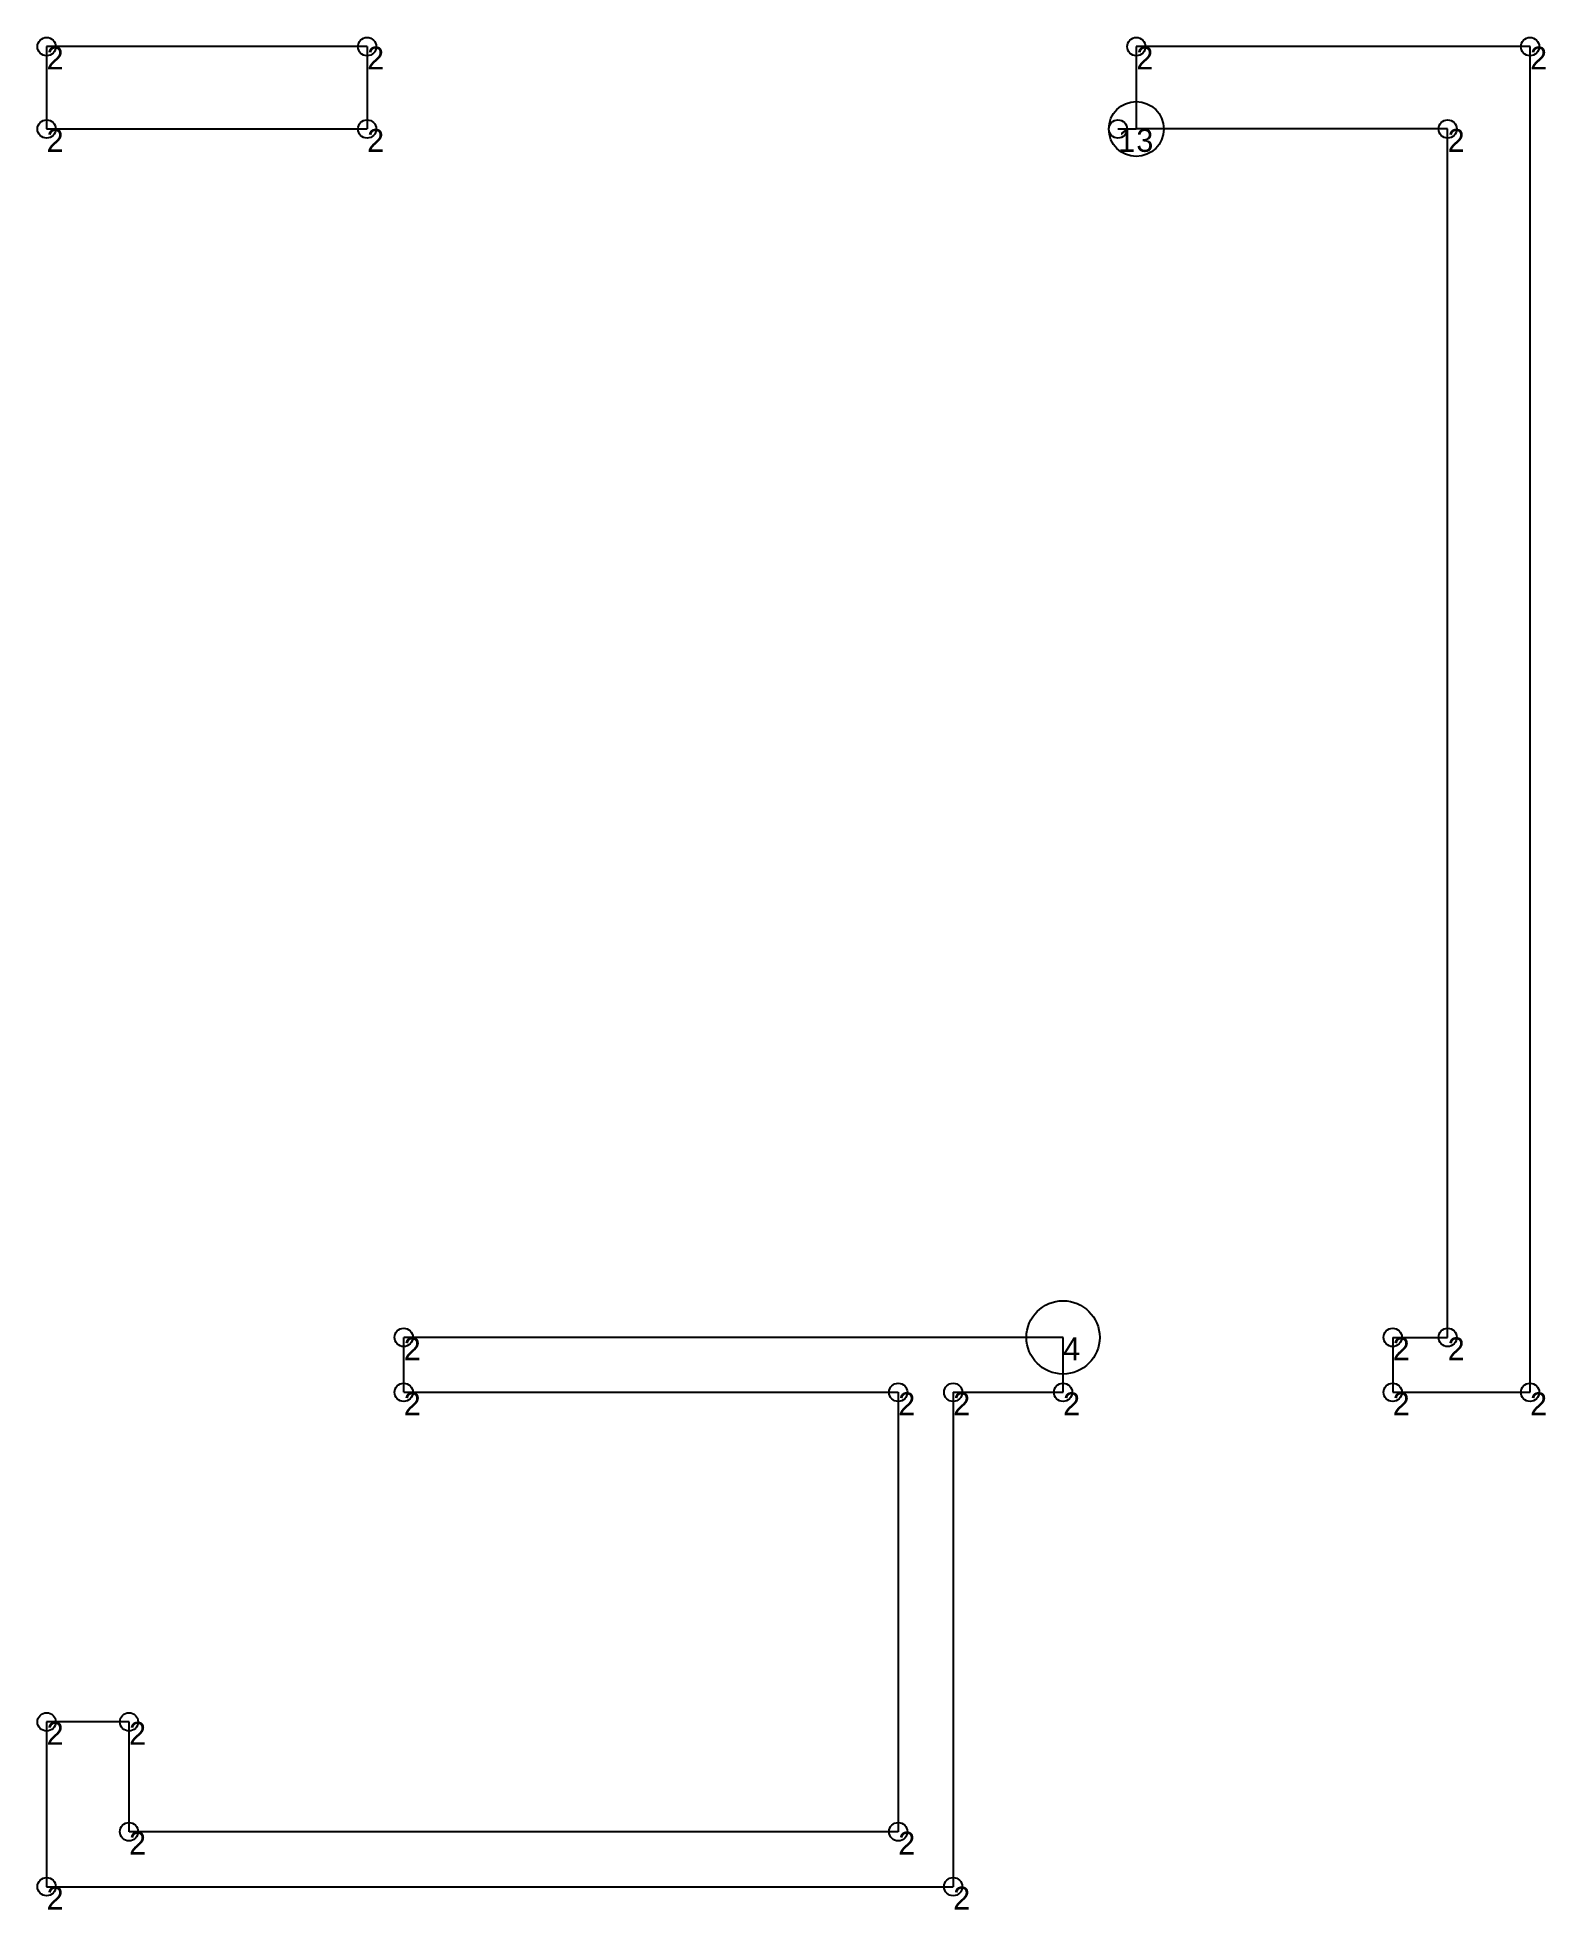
# Model space of a CAD drawing. Header units: metres. Extents: x 525 to 690, y 516 to 721.
import ezdxf

# ---------------------------------------------------------------- set-up
doc = ezdxf.new("R2010")
doc.units = ezdxf.units.M

msp = doc.modelspace()

# ---------------------------------------------------------------- linework, layer by layer
for p, q in [((561, 720), (526, 720)), ((526, 720), (526, 711)), ((561, 720), (561, 711)), ((688, 720), (645, 720)), ((645, 720), (645, 711)), ((688, 573), (688, 720)), ((526, 711), (561, 711)), ((643, 711), (645, 711)), ((679, 711), (645, 711)), ((679, 579), (679, 711)), ((565, 573), (565, 579)), ((637, 579), (565, 579)), ((637, 573), (637, 579)), ((637, 579), (637, 579)), ((673, 579), (679, 579)), ((673, 579), (673, 573)), ((565, 573), (619, 573)), ((619, 573), (619, 525)), ((625, 573), (637, 573)), ((625, 573), (625, 519)), ((673, 573), (688, 573)), ((535, 537), (526, 537)), ((526, 537), (526, 519)), ((535, 525), (535, 537)), ((619, 525), (535, 525)), ((526, 519), (625, 519))]:
    msp.add_line(p, q)
at = {"layer": 'debug', "color": 5}
for centre in [(526, 720), (561, 720), (645, 720), (688, 720), (526, 711), (561, 711), (679, 711), (565, 579), (673, 579), (679, 579), (565, 573), (619, 573), (625, 573), (637, 573), (673, 573), (688, 573), (526, 537), (535, 537), (535, 525), (619, 525), (526, 519), (625, 519)]:
    msp.add_circle(centre, 1, dxfattribs=at)
at = {"layer": 'debug', "color": 3}
msp.add_circle((645, 711), 3, dxfattribs=at)
at = {"layer": 'debug', "color": 1}
msp.add_circle((643, 711), 1, dxfattribs=at)
at = {"layer": 'debug', "color": 4}
msp.add_circle((637, 579), 4, dxfattribs=at)

# ---------------------------------------------------------------- texts
at = {"layer": 'debug', "char_height": 2.5, "attachment_point": 1}
for s, insert in [('2', (526, 720)), ('2', (561, 720)), ('2', (645, 720)), ('2', (688, 720)), ('2', (526, 711)), ('2', (561, 711)), ('1', (643, 711)), ('3', (645, 711)), ('2', (679, 711)), ('2', (565, 579)), ('4', (637, 579)), ('2', (673, 579)), ('2', (679, 579)), ('2', (565, 573)), ('2', (619, 573)), ('2', (625, 573)), ('2', (637, 573)), ('2', (673, 573)), ('2', (688, 573)), ('2', (526, 537)), ('2', (535, 537)), ('2', (535, 525)), ('2', (619, 525)), ('2', (526, 519)), ('2', (625, 519))]:
    msp.add_mtext(s, dxfattribs=dict(at, insert=insert))

doc.saveas('drawing.dxf')
